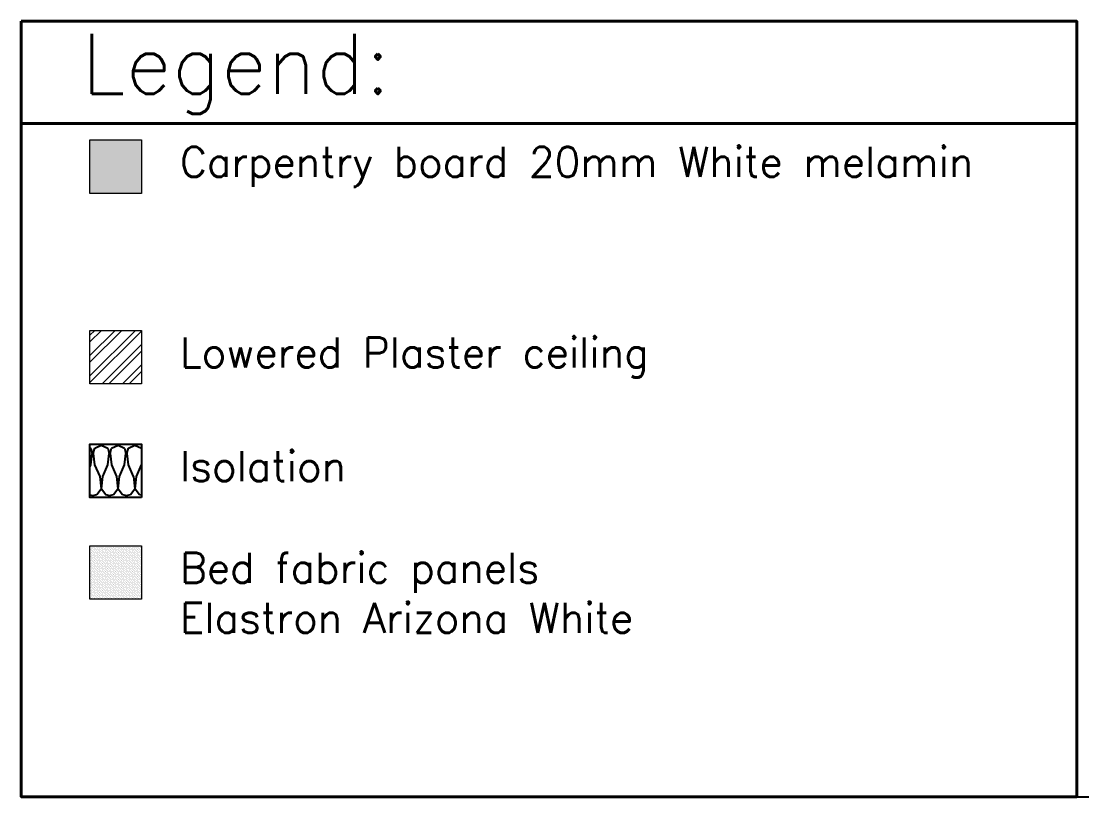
# Model space of a CAD drawing. Header units: inches. Extents: x 4017 to 5703, y -944 to 2840.
# Drawn here: x 5419.9 to 5561.1, y 1254.2 to 1357.5 of the extents above; entities that cross this region are included whole.
import ezdxf

# ---------------------------------------------------------------- set-up
doc = ezdxf.new("R2010")
doc.units = ezdxf.units.IN
doc.header["$MEASUREMENT"] = 0
for name, color, linetype, lineweight in [('1 - bed panels', 170, 'Continuous', 9), ('1 - plaster', 1, 'Continuous', 9), ('A-VIEW-30', 6, 'Continuous', 15)]:
    doc.layers.add(name, color=color, linetype=linetype, lineweight=lineweight)
for name, color, linetype in [('A-dim-work', 8, 'Continuous'), ('A-HATCH-WALL-IN', 8, 'Continuous'), ('TEXT', 14, 'Continuous')]:
    doc.layers.add(name, color=color, linetype=linetype)
doc.styles.add('ENGLISH', font='romans.shx', dxfattribs={"height": 2})

# ---------------------------------------------------------------- blocks, each defined once
blk = doc.blocks.new('A$C70B91C7D')
at = {"layer": 'TEXT', "color": 19, "true_color": 0x311916}
blk.add_line((0, 0), (4.3548, 0), dxfattribs=at)

msp = doc.modelspace()

# ---------------------------------------------------------------- hatches: boundary and pattern name
at = {"layer": '1 - bed panels', "true_color": 0x334acc}
h = msp.add_hatch(dxfattribs=at)
h.set_pattern_fill('DOTS', color=162, scale=0.1, angle=135, style=0)
h.set_pattern_definition([(135, (5331.04142, -848.61463), (-0.168379802, -0.056126601), [0, -0.15875])])
h.paths.add_polyline_path([(5435.91, 1280.55), (5429.06, 1280.55), (5429.06, 1287.67), (5435.91, 1287.67)])
at = {"layer": '1 - plaster', "true_color": 0xe0a352}
msp.add_hatch(color=33, dxfattribs=at).paths.add_polyline_path([(5435.91, 1334.61), (5429.06, 1334.61), (5429.06, 1341.73), (5435.91, 1341.73)])
at = {"layer": '1 - plaster'}
h = msp.add_hatch(dxfattribs=at)
h.set_pattern_fill('ANSI32', color=256, scale=0.2, angle=360)
h.set_pattern_definition([(45, (5313.1439, -839.621), (-1.3470384, 1.3470384), []), (45, (5314.042, -839.621), (-1.3470384, 1.3470384), [])])
h.paths.add_polyline_path([(5435.91, 1309.24), (5429.06, 1309.24), (5429.06, 1316.36), (5435.91, 1316.36)])
at = {"layer": 'A-HATCH-WALL-IN'}
h = msp.add_hatch(dxfattribs=at)
h.set_pattern_fill('BATT_INSULATION', color=256, scale=6.7032, angle=360, style=0, pattern_type=2)
h.set_pattern_definition([(360, (5316.335, 1301.084), (2.2396, 7.5411), [0, -2.23961]), (14.0764, (5315.21497, 1301.9216), (2.2396102, -8e-07), [0.54476, -216.49605]), (14.0764, (5315.21497, 1309.4627), (2.2396102, -8e-07), [0.54476, -216.49605]), (14.0764, (5315.21497, 1317.0038), (2.2396102, -8e-07), [0.54476, -216.49605]), (14.0764, (5315.21497, 1324.5449), (2.2396102, -8e-07), [0.54476, -216.49605]), (14.0764, (5315.21497, 1332.086), (2.2396102, -8e-07), [0.54476, -216.49605]), (14.0764, (5315.21497, 1339.6271), (2.2396102, -8e-07), [0.54476, -216.49605]), (14.0764, (5315.21497, 1347.1682), (2.2396102, -8e-07), [0.54476, -216.49605]), (25.0456, (5315.4758, 1308.2235), (2.239612, 2.4e-06), [0.9481, -604.706]), (25.0456, (5315.4758, 1315.7646), (2.239612, 2.4e-06), [0.9481, -604.706]), (25.0456, (5315.4758, 1323.3057), (2.239612, 2.4e-06), [0.9481, -604.706]), (25.0456, (5315.4758, 1330.8468), (2.239612, 2.4e-06), [0.9481, -604.706]), (25.0456, (5315.4758, 1338.3879), (2.239612, 2.4e-06), [0.9481, -604.706]), (25.0456, (5315.4758, 1345.929), (2.239612, 2.4e-06), [0.9481, -604.706]), (25.0456, (5315.4758, 1353.4701), (2.239612, 2.4e-06), [0.9481, -604.706]), (25.0456, (5315.4758, 1361.0112), (2.239612, 2.4e-06), [0.9481, -604.706]), (25.0456, (5315.4758, 1368.5521), (2.239612, 2.4e-06), [0.9481, -604.706]), (25.0456, (5315.4758, 1376.0932), (2.239612, 2.4e-06), [0.9481, -604.706]), (25.0456, (5315.4758, 1383.6343), (2.239612, 2.4e-06), [0.9481, -604.706]), (25.0456, (5315.4758, 1391.1754), (2.239612, 2.4e-06), [0.9481, -604.706]), (25.0456, (5315.4758, 1398.7165), (2.239612, 2.4e-06), [0.9481, -604.706]), (25.0456, (5315.4758, 1406.2576), (2.2396123, 2.4e-06), [0.9481, -604.706]), (25.0456, (5315.4758, 1413.7987), (2.2396123, 2.4e-06), [0.9481, -604.706]), (25.0456, (5315.4758, 1421.3398), (2.2396123, 2.4e-06), [0.9481, -604.706]), (25.0456, (5315.4758, 1428.8809), (2.2396123, 2.4e-06), [0.9481, -604.706]), (25.0456, (5315.4758, 1436.422), (2.2396123, 2.4e-06), [0.9481, -604.706]), (25.0456, (5315.4758, 1443.9631), (2.2396123, 2.4e-06), [0.9481, -604.706]), (25.0456, (5315.4758, 1451.5042), (2.2396123, 2.4e-06), [0.9481, -604.706]), (25.0456, (5315.4758, 1459.0453), (2.2396123, 2.4e-06), [0.9481, -604.706]), (25.0456, (5315.4758, 1466.5864), (2.2396123, 2.4e-06), [0.9481, -604.706]), (25.0456, (5315.4758, 1474.1275), (2.2396123, 2.4e-06), [0.9481, -604.706]), (25.0456, (5315.4758, 1481.6686), (2.2396123, 2.4e-06), [0.9481, -604.706]), (25.0456, (5315.4758, 1489.2097), (2.2396123, 2.4e-06), [0.9481, -604.706]), (25.0456, (5315.4758, 1496.7508), (2.2396123, 2.4e-06), [0.9481, -604.706]), (25.0456, (5315.4758, 1504.2919), (2.2396123, 2.4e-06), [0.9481, -604.706]), (25.0456, (5315.4758, 1511.833), (2.2396123, 2.4e-06), [0.9481, -604.706]), (25.0456, (5315.4758, 1519.3741), (2.2396123, 2.4e-06), [0.9481, -604.706]), (25.0456, (5315.4758, 1526.9152), (2.2396123, 2.4e-06), [0.9481, -604.706]), (25.0456, (5315.4758, 1534.4563), (2.2396123, 2.4e-06), [0.9481, -604.706]), (25.0456, (5315.4758, 1541.9974), (2.2396123, 2.4e-06), [0.9481, -604.706]), (25.0456, (5315.4758, 1549.5385), (2.2396123, 2.4e-06), [0.9481, -604.706]), (25.0456, (5315.4758, 1557.0796), (2.2396123, 2.4e-06), [0.9481, -604.706]), (52.4353, (5315.7434, 1302.054), (2.23961, 5e-07), [0.9209, -370.1092]), (52.4353, (5315.7434, 1309.5952), (2.23961, 5e-07), [0.9209, -370.1092]), (52.4353, (5315.7434, 1317.1363), (2.239611, 5e-07), [0.9209, -370.1092]), (52.4353, (5315.7434, 1324.6774), (2.239611, 5e-07), [0.9209, -370.1092]), (52.4353, (5315.7434, 1332.2185), (2.239611, 5e-07), [0.9209, -370.1092]), (52.4353, (5315.7434, 1339.7596), (2.239611, 5e-07), [0.9209, -370.1092]), (52.4353, (5315.7434, 1347.3007), (2.239611, 5e-07), [0.9209, -370.1092]), (52.4353, (5315.7434, 1354.8418), (2.239611, 5e-07), [0.9209, -370.1092]), (52.4353, (5315.7434, 1362.3829), (2.239611, 5e-07), [0.9209, -370.1092]), (52.4353, (5315.7434, 1369.9242), (2.239611, 5e-07), [0.9209, -370.1092]), (52.4353, (5315.7434, 1377.4653), (2.239611, 5e-07), [0.9209, -370.1092]), (52.4353, (5315.7434, 1385.0064), (2.239611, 5e-07), [0.9209, -370.1092]), (52.4353, (5315.7434, 1392.5475), (2.239611, 5e-07), [0.9209, -370.1092]), (52.4353, (5315.7434, 1400.0886), (2.239611, 5e-07), [0.9209, -370.1092]), (52.4353, (5315.7434, 1407.6297), (2.239611, 5e-07), [0.9209, -370.1092]), (52.4353, (5315.7434, 1415.1708), (2.239611, 5e-07), [0.9209, -370.1092]), (52.4353, (5315.7434, 1422.7119), (2.239611, 5e-07), [0.9209, -370.1092]), (52.4353, (5315.7434, 1430.253), (2.239611, 5e-07), [0.9209, -370.1092]), (52.4353, (5315.7434, 1437.7941), (2.239611, 5e-07), [0.9209, -370.1092]), (52.4353, (5315.7434, 1445.3352), (2.239611, 5e-07), [0.9209, -370.1092]), (52.4353, (5315.7434, 1452.8763), (2.239611, 5e-07), [0.9209, -370.1092]), (52.4353, (5315.7434, 1460.4174), (2.239611, 5e-07), [0.9209, -370.1092]), (52.4353, (5315.7434, 1467.9585), (2.239611, 5e-07), [0.9209, -370.1092]), (52.4353, (5315.7434, 1475.4996), (2.239611, 5e-07), [0.9209, -370.1092]), (52.4353, (5315.7434, 1483.0407), (2.239611, 5e-07), [0.9209, -370.1092]), (52.4353, (5315.7434, 1490.5818), (2.239611, 5e-07), [0.9209, -370.1092]), (52.4353, (5315.7434, 1498.1229), (2.239611, 5e-07), [0.9209, -370.1092]), (52.4353, (5315.7434, 1505.664), (2.239611, 5e-07), [0.9209, -370.1092]), (52.4353, (5315.7434, 1513.2051), (2.239611, 5e-07), [0.9209, -370.1092]), (52.4353, (5315.7434, 1520.7462), (2.239611, 5e-07), [0.9209, -370.1092]), (52.4353, (5315.7434, 1528.2873), (2.239611, 5e-07), [0.9209, -370.1092]), (52.4353, (5315.7434, 1535.8284), (2.239611, 5e-07), [0.9209, -370.1092]), (52.4353, (5315.7434, 1543.3695), (2.239611, 5e-07), [0.9209, -370.1092]), (52.4353, (5315.7434, 1550.9106), (2.239611, 5e-07), [0.9209, -370.1092]), (52.4353, (5315.7434, 1558.4517), (2.239611, 5e-07), [0.9209, -370.1092]), (52.4353, (5315.7434, 1565.9928), (2.239611, 5e-07), [0.9209, -370.1092]), (52.4353, (5315.7434, 1573.5339), (2.239611, 5e-07), [0.9209, -370.1092]), (52.4353, (5315.7434, 1581.075), (2.239611, 5e-07), [0.9209, -370.1092]), (52.4353, (5315.7434, 1588.6161), (2.239611, 5e-07), [0.9209, -370.1092]), (67.0616, (5314.3015, 1304.423), (2.239613, 9e-07), [1.715, -325.8299]), (67.0616, (5314.3015, 1311.964), (2.239613, 9e-07), [1.715, -325.8299]), (67.0616, (5314.3015, 1319.505), (2.239613, 9e-07), [1.715, -325.8299]), (67.0616, (5314.3015, 1327.0462), (2.239613, 9e-07), [1.715, -325.8299]), (67.0616, (5314.3015, 1334.5873), (2.239613, 9e-07), [1.715, -325.8299]), (67.0616, (5314.3015, 1342.1284), (2.239613, 9e-07), [1.715, -325.8299]), (67.0616, (5314.3015, 1349.6695), (2.239613, 9e-07), [1.715, -325.8299]), (67.0616, (5314.3015, 1357.2106), (2.239613, 9e-07), [1.715, -325.8299]), (67.0616, (5314.3015, 1364.7517), (2.239613, 9e-07), [1.715, -325.8299]), (67.0616, (5314.3015, 1372.2931), (2.239613, 9e-07), [1.715, -325.8299]), (67.0616, (5314.3015, 1379.8342), (2.239613, 9e-07), [1.715, -325.8299]), (67.0616, (5314.3015, 1387.3753), (2.239613, 9e-07), [1.715, -325.8299]), (67.0616, (5314.3015, 1394.9164), (2.239613, 9e-07), [1.715, -325.8299]), (67.0616, (5314.3015, 1402.4575), (2.239613, 9e-07), [1.715, -325.8299]), (67.0616, (5314.3015, 1409.9986), (2.239613, 9e-07), [1.715, -325.8299]), (67.0616, (5314.3015, 1417.5397), (2.239613, 9e-07), [1.715, -325.8299]), (67.0616, (5314.3015, 1425.0808), (2.239613, 9e-07), [1.715, -325.8299]), (67.0616, (5314.3015, 1432.622), (2.239613, 9e-07), [1.715, -325.8299]), (67.0616, (5314.3015, 1440.163), (2.239613, 9e-07), [1.715, -325.8299]), (67.0616, (5314.3015, 1447.7041), (2.239613, 9e-07), [1.715, -325.8299]), (67.0616, (5314.3015, 1455.2452), (2.239613, 9e-07), [1.715, -325.8299]), (67.0616, (5314.3015, 1462.7863), (2.239613, 9e-07), [1.715, -325.8299]), (67.0616, (5314.3015, 1470.3274), (2.239613, 9e-07), [1.715, -325.8299]), (67.0616, (5314.3015, 1477.8685), (2.239613, 9e-07), [1.715, -325.8299]), (67.0616, (5314.3015, 1485.4096), (2.239613, 9e-07), [1.715, -325.8299]), (67.0616, (5314.3015, 1492.9507), (2.239613, 9e-07), [1.715, -325.8299]), (67.0616, (5314.3015, 1500.4918), (2.239613, 9e-07), [1.715, -325.8299]), (67.0616, (5314.3015, 1508.033), (2.239613, 9e-07), [1.715, -325.8299]), (67.0616, (5314.3015, 1515.574), (2.239613, 9e-07), [1.715, -325.8299]), (67.0616, (5314.3015, 1523.1151), (2.239613, 9e-07), [1.715, -325.8299]), (67.0616, (5314.3015, 1530.6562), (2.239613, 9e-07), [1.715, -325.8299]), (67.0616, (5314.3015, 1538.1973), (2.239613, 9e-07), [1.715, -325.8299]), (67.0616, (5314.3015, 1545.7384), (2.239613, 9e-07), [1.715, -325.8299]), (67.0616, (5314.3015, 1553.2795), (2.239613, 9e-07), [1.715, -325.8299]), (67.0616, (5314.3015, 1560.8206), (2.239613, 9e-07), [1.715, -325.8299]), (67.0616, (5314.3015, 1568.3617), (2.239613, 9e-07), [1.715, -325.8299]), (67.0616, (5314.3015, 1575.9028), (2.239613, 9e-07), [1.715, -325.8299]), (67.0616, (5314.3015, 1583.444), (2.239613, 9e-07), [1.715, -325.8299]), (67.0616, (5314.3015, 1590.985), (2.239613, 9e-07), [1.715, -325.8299]), (67.0616, (5314.3015, 1598.5261), (2.239613, 9e-07), [1.715, -325.8299]), (74.891, (5315.282, 1307.505), (2e-08, 7.541095), [0.74414, -85.1781]), (74.891, (5317.5216, 1307.505), (2e-08, 7.541095), [0.74414, -85.1781]), (74.891, (5319.7612, 1307.505), (2e-08, 7.541095), [0.74414, -85.1781]), (74.891, (5322.0009, 1307.505), (2e-08, 7.541095), [0.74414, -85.1781]), (74.891, (5324.2405, 1307.505), (2e-08, 7.541095), [0.7441, -85.1781]), (74.891, (5326.48, 1307.505), (2e-08, 7.541095), [0.7441, -85.1781]), (74.891, (5328.7197, 1307.505), (2e-08, 7.541095), [0.7441, -85.1781]), (74.891, (5330.9593, 1307.505), (2e-08, 7.541095), [0.7441, -85.1781]), (74.891, (5333.1989, 1307.505), (2e-08, 7.541095), [0.7441, -85.1781]), (74.891, (5335.4385, 1307.505), (2e-08, 7.541095), [0.7441, -85.1781]), (83.2526, (5314.9698, 1306.0023), (7e-07, 7.5411133), [1.5132, -932.5114]), (83.2526, (5317.2094, 1306.0023), (7e-07, 7.541113), [1.5132, -932.5114]), (83.2526, (5319.44905, 1306.0023), (7e-07, 7.541113), [1.5132, -932.5114]), (83.2526, (5321.6887, 1306.0023), (7e-07, 7.541113), [1.5132, -932.5114]), (83.2526, (5323.9283, 1306.0023), (7e-07, 7.541113), [1.5132, -932.5114]), (83.2526, (5326.1679, 1306.0023), (7e-07, 7.541113), [1.5132, -932.5114]), (83.2526, (5328.4075, 1306.0023), (7e-07, 7.541113), [1.5132, -932.5114]), (83.2526, (5330.6471, 1306.0023), (7e-07, 7.541113), [1.5132, -932.5114]), (83.2526, (5332.8867, 1306.0023), (7e-07, 7.541113), [1.5132, -932.5114]), (83.2526, (5335.1263, 1306.0023), (7e-07, 7.541113), [1.5132, -932.5114]), (83.2526, (5337.3659, 1306.0023), (7e-07, 7.541113), [1.5132, -932.5114]), (83.2526, (5339.6055, 1306.0023), (7e-07, 7.541113), [1.5132, -932.5114]), (83.2526, (5341.8451, 1306.0023), (7e-07, 7.541113), [1.5132, -932.5114]), (83.2526, (5344.08475, 1306.0023), (7e-07, 7.541113), [1.5132, -932.5114]), (83.2526, (5346.3244, 1306.0023), (7e-07, 7.541113), [1.5132, -932.5114]), (83.2526, (5348.564, 1306.0023), (7e-07, 7.541113), [1.5132, -932.5114]), (83.2526, (5350.8036, 1306.0023), (7e-07, 7.541113), [1.5132, -932.5114]), (83.2526, (5353.0432, 1306.0023), (7e-07, 7.541113), [1.5132, -932.5114]), (83.2526, (5355.28284, 1306.0023), (7e-07, 7.541113), [1.5132, -932.5114]), (83.2526, (5357.52245, 1306.0023), (7e-07, 7.541113), [1.5132, -932.5114]), (83.2526, (5359.7621, 1306.0023), (7e-07, 7.541113), [1.5132, -932.5114]), (83.2526, (5362.0017, 1306.0023), (7e-07, 7.541113), [1.5132, -932.5114]), (83.2526, (5364.2413, 1306.0023), (7e-07, 7.541113), [1.5132, -932.5114]), (83.2526, (5366.4809, 1306.0023), (7e-07, 7.541113), [1.5132, -932.5114]), (83.2526, (5368.72055, 1306.0023), (7e-07, 7.541113), [1.5132, -932.5114]), (83.2526, (5370.96015, 1306.0023), (7e-07, 7.541113), [1.5132, -932.5114]), (83.2526, (5373.1998, 1306.0023), (7e-07, 7.541113), [1.5132, -932.5114]), (83.2526, (5375.4394, 1306.0023), (7e-07, 7.541113), [1.5132, -932.5114]), (83.2526, (5377.679, 1306.0023), (7e-07, 7.541113), [1.5132, -932.5114]), (83.2526, (5379.9186, 1306.0023), (7e-07, 7.541113), [1.5132, -932.5114]), (83.2526, (5382.1581, 1306.0023), (7e-07, 7.541113), [1.5132, -932.5114]), (83.2526, (5384.3977, 1306.0023), (7e-07, 7.541113), [1.5132, -932.5114]), (83.2526, (5386.6372, 1306.0023), (7e-07, 7.541113), [1.5132, -932.5114]), (83.2526, (5388.8767, 1306.0023), (7e-07, 7.541113), [1.5132, -932.5114]), (83.2526, (5391.11695, 1306.0023), (7e-07, 7.541113), [1.5132, -932.5114]), (83.2526, (5393.3565, 1306.0023), (7e-07, 7.541113), [1.5132, -932.5114]), (83.2526, (5395.596, 1306.0023), (7e-07, 7.541113), [1.5132, -932.5114]), (83.2526, (5397.8356, 1306.0023), (7e-07, 7.541113), [1.5132, -932.5114]), (83.2526, (5400.0751, 1306.0023), (7e-07, 7.541113), [1.5132, -932.5114]), (83.2526, (5402.3146, 1306.0023), (7e-07, 7.541113), [1.5132, -932.5114]), (83.2526, (5404.5542, 1306.0023), (7e-07, 7.541113), [1.5132, -932.5114]), (83.2526, (5406.7937, 1306.0023), (7e-07, 7.541113), [1.5132, -932.5114]), (83.2526, (5409.0333, 1306.0023), (7e-07, 7.541113), [1.5132, -932.5114]), (83.2526, (5411.2735, 1306.0023), (7e-07, 7.541113), [1.5132, -932.5114]), (83.2526, (5413.513, 1306.0023), (7e-07, 7.541113), [1.5132, -932.5114]), (83.2526, (5415.75255, 1306.0023), (7e-07, 7.541113), [1.5132, -932.5114]), (83.2526, (5417.9921, 1306.0023), (7e-07, 7.541113), [1.5132, -932.5114]), (83.2526, (5420.2316, 1306.0023), (7e-07, 7.541113), [1.5132, -932.5114]), (83.2526, (5422.4712, 1306.0023), (7e-07, 7.541113), [1.5132, -932.5114]), (83.8584, (5314.1251, 1302.784), (-7.3e-06, 7.54108), [1.6483, -521.6913]), (83.8584, (5316.36475, 1302.784), (-7.3e-06, 7.54108), [1.6483, -521.6913]), (83.8584, (5318.6044, 1302.784), (-7.3e-06, 7.54108), [1.6483, -521.6913]), (83.8584, (5320.84395, 1302.784), (-7.3e-06, 7.54108), [1.6483, -521.6913]), (83.8584, (5323.0836, 1302.784), (-7.3e-06, 7.54108), [1.6483, -521.6913]), (83.8584, (5325.3232, 1302.784), (-7.3e-06, 7.54108), [1.6483, -521.6913]), (83.8584, (5327.5628, 1302.784), (-7e-06, 7.54108), [1.6483, -521.6913]), (83.8584, (5329.8024, 1302.784), (-7e-06, 7.54108), [1.6483, -521.6913]), (83.8584, (5332.04205, 1302.784), (-7e-06, 7.54108), [1.6483, -521.6913]), (83.8584, (5334.28165, 1302.784), (-7e-06, 7.54108), [1.6483, -521.6913]), (83.8584, (5336.52126, 1302.784), (-7e-06, 7.54108), [1.6483, -521.6913]), (83.8584, (5338.7609, 1302.784), (-7e-06, 7.54108), [1.6483, -521.6913]), (83.8584, (5341.0005, 1302.784), (-7e-06, 7.54108), [1.6483, -521.6913]), (83.8584, (5343.2401, 1302.784), (-7e-06, 7.54108), [1.6483, -521.6913]), (83.8584, (5345.4797, 1302.784), (-7e-06, 7.54108), [1.6483, -521.6913]), (83.8584, (5347.71936, 1302.784), (-7e-06, 7.54108), [1.6483, -521.6913]), (83.8584, (5349.959, 1302.784), (-7e-06, 7.54108), [1.6483, -521.6913]), (83.8584, (5352.1986, 1302.784), (-7e-06, 7.54108), [1.6483, -521.6913]), (83.8584, (5354.4382, 1302.784), (-7e-06, 7.54108), [1.6483, -521.6913]), (83.8584, (5356.6778, 1302.784), (-7e-06, 7.54108), [1.6483, -521.6913]), (83.8584, (5358.9174, 1302.784), (-7e-06, 7.54108), [1.6483, -521.6913]), (83.8584, (5361.157, 1302.784), (-7e-06, 7.54108), [1.6483, -521.6913]), (83.8584, (5363.3966, 1302.784), (-7e-06, 7.54108), [1.6483, -521.6913]), (83.8584, (5365.6362, 1302.784), (-7e-06, 7.54108), [1.6483, -521.6913]), (83.8584, (5367.8758, 1302.784), (-7e-06, 7.54108), [1.6483, -521.6913]), (276.142, (5316.1284, 1304.423), (2.23961, 1.4e-05), [1.6483, -521.6913]), (276.142, (5316.1284, 1311.964), (2.23961, 1.4e-05), [1.6483, -521.6913]), (276.142, (5316.1284, 1319.505), (2.23961, 1.4e-05), [1.6483, -521.6913]), (276.142, (5316.1284, 1327.0462), (2.23961, 1.4e-05), [1.6483, -521.6913]), (276.142, (5316.1284, 1334.5873), (2.23961, 1.4e-05), [1.6483, -521.6913]), (276.142, (5316.1284, 1342.1284), (2.23961, 1.4e-05), [1.6483, -521.6913]), (276.142, (5316.1284, 1349.6695), (2.23961, 1.4e-05), [1.6483, -521.6913]), (276.142, (5316.1284, 1357.2106), (2.23961, 1.4e-05), [1.6483, -521.6913]), (276.142, (5316.1284, 1364.7517), (2.23961, 1.4e-05), [1.6483, -521.6913]), (276.142, (5316.1284, 1372.2931), (2.23961, 1.4e-05), [1.6483, -521.6913]), (276.142, (5316.1284, 1379.8342), (2.23961, 1.4e-05), [1.6483, -521.6913]), (276.142, (5316.1284, 1387.3753), (2.23961, 1.4e-05), [1.6483, -521.6913]), (276.142, (5316.1284, 1394.9164), (2.23961, 1.4e-05), [1.6483, -521.6913]), (276.142, (5316.1284, 1402.4575), (2.23961, 1.4e-05), [1.6483, -521.6913]), (276.142, (5316.1284, 1409.9986), (2.23961, 1.4e-05), [1.6483, -521.6913]), (276.142, (5316.1284, 1417.5397), (2.23961, 1.4e-05), [1.6483, -521.6913]), (276.142, (5316.1284, 1425.0808), (2.23961, 1.4e-05), [1.6483, -521.6913]), (276.142, (5316.1284, 1432.622), (2.23961, 1.4e-05), [1.6483, -521.6913]), (276.142, (5316.1284, 1440.163), (2.23961, 1.4e-05), [1.6483, -521.6913]), (276.142, (5316.1284, 1447.7041), (2.23961, 1.4e-05), [1.6483, -521.6913]), (276.142, (5316.1284, 1455.2452), (2.23961, 1.4e-05), [1.6483, -521.6913]), (276.142, (5316.1284, 1462.7863), (2.23961, 1.4e-05), [1.6483, -521.6913]), (276.142, (5316.1284, 1470.3274), (2.23961, 1.4e-05), [1.6483, -521.6913]), (276.142, (5316.1284, 1477.8685), (2.23961, 1.4e-05), [1.6483, -521.6913]), (276.142, (5316.1284, 1485.4096), (2.23961, 1.4e-05), [1.6483, -521.6913]), (276.142, (5316.1284, 1492.9507), (2.23961, 1.4e-05), [1.6483, -521.6913]), (276.142, (5316.1284, 1500.4918), (2.23961, 1.4e-05), [1.6483, -521.6913]), (276.142, (5316.1284, 1508.033), (2.23961, 1.4e-05), [1.6483, -521.6913]), (276.142, (5316.1284, 1515.574), (2.23961, 1.4e-05), [1.6483, -521.6913]), (276.142, (5316.1284, 1523.1151), (2.23961, 1.4e-05), [1.6483, -521.6913]), (276.142, (5316.1284, 1530.6562), (2.23961, 1.4e-05), [1.6483, -521.6913]), (276.142, (5316.1284, 1538.1973), (2.23961, 1.4e-05), [1.6483, -521.6913]), (276.142, (5316.1284, 1545.7384), (2.23961, 1.4e-05), [1.6483, -521.6913]), (276.142, (5316.1284, 1553.2795), (2.23961, 1.4e-05), [1.6483, -521.6913]), (276.142, (5316.1284, 1560.8206), (2.23961, 1.4e-05), [1.6483, -521.6913]), (276.142, (5316.1284, 1568.3617), (2.23961, 1.4e-05), [1.6483, -521.6913]), (276.142, (5316.1284, 1575.9028), (2.23961, 1.4e-05), [1.6483, -521.6913]), (276.142, (5316.1284, 1583.444), (2.23961, 1.4e-05), [1.6483, -521.6913]), (276.142, (5316.1284, 1590.985), (2.23961, 1.4e-05), [1.6483, -521.6913]), (276.142, (5316.1284, 1598.5261), (2.23961, 1.4e-05), [1.6483, -521.6913]), (276.142, (5316.1284, 1606.0672), (2.23961, 1.4e-05), [1.6483, -521.6913]), (276.142, (5316.1284, 1613.6083), (2.23961, 1.4e-05), [1.6483, -521.6913]), (276.142, (5316.1284, 1621.1494), (2.23961, 1.4e-05), [1.6483, -521.6913]), (276.142, (5316.1284, 1628.6905), (2.23961, 1.4e-05), [1.6483, -521.6913]), (276.142, (5316.1284, 1636.2316), (2.23961, 1.4e-05), [1.6483, -521.6913]), (276.142, (5316.1284, 1643.7727), (2.23961, 1.4e-05), [1.6483, -521.6913]), (276.142, (5316.1284, 1651.3138), (2.23961, 1.4e-05), [1.6483, -521.6913]), (276.142, (5316.1284, 1658.855), (2.23961, 1.4e-05), [1.6483, -521.6913]), (276.142, (5316.1284, 1666.396), (2.23961, 1.4e-05), [1.6483, -521.6913]), (276.142, (5316.1284, 1673.9371), (2.23961, 1.4e-05), [1.6483, -521.6913]), (276.142, (5316.1284, 1681.4782), (2.23961, 1.4e-05), [1.6483, -521.6913]), (276.142, (5316.1284, 1689.0193), (2.23961, 1.4e-05), [1.6483, -521.6913]), (276.142, (5316.1284, 1696.5604), (2.23961, 1.4e-05), [1.6483, -521.6913]), (276.142, (5316.1284, 1704.1015), (2.23961, 1.4e-05), [1.6483, -521.6913]), (276.142, (5316.1284, 1711.6426), (2.23961, 1.4e-05), [1.6483, -521.6913]), (276.142, (5316.1284, 1719.1837), (2.23961, 1.4e-05), [1.6483, -521.6913]), (276.142, (5316.1284, 1726.7248), (2.23961, 1.4e-05), [1.6483, -521.6913]), (276.142, (5316.1284, 1734.266), (2.23961, 1.4e-05), [1.6483, -521.6913]), (276.142, (5316.1284, 1741.807), (2.23961, 1.4e-05), [1.6483, -521.6913]), (276.142, (5316.1284, 1749.3481), (2.23961, 1.4e-05), [1.6483, -521.6913]), (276.142, (5316.1284, 1756.8892), (2.23961, 1.4e-05), [1.6483, -521.6913]), (276.142, (5316.1284, 1764.4303), (2.23961, 1.4e-05), [1.6483, -521.6913]), (276.142, (5316.1284, 1771.9714), (2.23961, 1.4e-05), [1.6483, -521.6913]), (276.142, (5316.1284, 1779.5125), (2.23961, 1.4e-05), [1.6483, -521.6913]), (276.142, (5316.1284, 1787.0536), (2.23961, 1.4e-05), [1.6483, -521.6913]), (276.142, (5316.1284, 1794.5947), (2.23961, 1.4e-05), [1.6483, -521.6913]), (276.142, (5316.1284, 1802.1358), (2.23961, 1.4e-05), [1.6483, -521.6913]), (276.142, (5316.1284, 1809.677), (2.2396105, 1.4e-05), [1.6483, -521.6913]), (276.142, (5316.1284, 1817.218), (2.2396105, 1.4e-05), [1.6483, -521.6913]), (276.747, (5315.282, 1307.505), (2.239614, -1.6e-05), [1.5132, -932.5114]), (276.747, (5315.282, 1315.046), (2.239614, -1.6e-05), [1.5132, -932.5114]), (276.747, (5315.282, 1322.5871), (2.239614, -1.6e-05), [1.5132, -932.5114]), (276.747, (5315.282, 1330.1282), (2.239614, -1.6e-05), [1.5132, -932.5114]), (276.747, (5315.282, 1337.6693), (2.239614, -1.6e-05), [1.5132, -932.5114]), (276.747, (5315.282, 1345.2104), (2.239614, -1.6e-05), [1.5132, -932.5114]), (276.747, (5315.282, 1352.7515), (2.239614, -1.6e-05), [1.5132, -932.5114]), (276.747, (5315.282, 1360.2926), (2.239614, -1.6e-05), [1.5132, -932.5114]), (276.747, (5315.282, 1367.8337), (2.239614, -1.6e-05), [1.5132, -932.5114]), (276.747, (5315.282, 1375.3746), (2.239614, -1.6e-05), [1.5132, -932.5114]), (276.747, (5315.282, 1382.9157), (2.239614, -1.6e-05), [1.5132, -932.5114]), (276.747, (5315.282, 1390.4568), (2.239614, -1.6e-05), [1.5132, -932.5114]), (276.747, (5315.282, 1397.9979), (2.239614, -1.6e-05), [1.5132, -932.5114]), (276.747, (5315.282, 1405.539), (2.239614, -1.6e-05), [1.5132, -932.5114]), (276.747, (5315.282, 1413.08), (2.239614, -1.6e-05), [1.5132, -932.5114]), (276.747, (5315.282, 1420.6212), (2.239614, -1.6e-05), [1.5132, -932.5114]), (276.747, (5315.282, 1428.1623), (2.239614, -1.6e-05), [1.5132, -932.5114]), (276.747, (5315.282, 1435.7034), (2.239614, -1.6e-05), [1.5132, -932.5114]), (276.747, (5315.282, 1443.2445), (2.239614, -1.6e-05), [1.5132, -932.5114]), (276.747, (5315.282, 1450.7856), (2.239614, -1.6e-05), [1.5132, -932.5114]), (276.747, (5315.282, 1458.3267), (2.239614, -1.6e-05), [1.5132, -932.5114]), (276.747, (5315.282, 1465.8678), (2.239614, -1.6e-05), [1.5132, -932.5114]), (276.747, (5315.282, 1473.4089), (2.239614, -1.6e-05), [1.5132, -932.5114]), (276.747, (5315.282, 1480.95), (2.239614, -1.6e-05), [1.5132, -932.5114]), (276.747, (5315.282, 1488.491), (2.239614, -1.6e-05), [1.5132, -932.5114]), (276.747, (5315.282, 1496.0322), (2.239614, -1.6e-05), [1.5132, -932.5114]), (276.747, (5315.282, 1503.5733), (2.239614, -1.6e-05), [1.5132, -932.5114]), (276.747, (5315.282, 1511.1144), (2.239614, -1.6e-05), [1.5132, -932.5114]), (276.747, (5315.282, 1518.6555), (2.239614, -1.6e-05), [1.5132, -932.5114]), (276.747, (5315.282, 1526.1966), (2.239614, -1.6e-05), [1.5132, -932.5114]), (276.747, (5315.282, 1533.7377), (2.239614, -1.6e-05), [1.5132, -932.5114]), (276.747, (5315.282, 1541.2788), (2.239614, -1.6e-05), [1.5132, -932.5114]), (276.747, (5315.282, 1548.8199), (2.239614, -1.6e-05), [1.5132, -932.5114]), (276.747, (5315.282, 1556.361), (2.239614, -1.6e-05), [1.5132, -932.5114]), (276.747, (5315.282, 1563.902), (2.239614, -1.6e-05), [1.5132, -932.5114]), (276.747, (5315.282, 1571.4432), (2.239614, -1.6e-05), [1.5132, -932.5114]), (276.747, (5315.282, 1578.9843), (2.239614, -1.6e-05), [1.5132, -932.5114]), (276.747, (5315.282, 1586.5254), (2.239614, -1.6e-05), [1.5132, -932.5114]), (276.747, (5315.282, 1594.0665), (2.239614, -1.6e-05), [1.5132, -932.5114]), (276.747, (5315.282, 1601.6076), (2.239614, -1.6e-05), [1.5132, -932.5114]), (276.747, (5315.282, 1609.1487), (2.239614, -1.6e-05), [1.5132, -932.5114]), (276.747, (5315.282, 1616.6898), (2.239614, -1.6e-05), [1.5132, -932.5114]), (276.747, (5315.282, 1624.2309), (2.239614, -1.6e-05), [1.5132, -932.5114]), (276.747, (5315.282, 1631.772), (2.239614, -1.6e-05), [1.5132, -932.5114]), (276.747, (5315.282, 1639.313), (2.239614, -1.6e-05), [1.5132, -932.5114]), (276.747, (5315.282, 1646.8542), (2.239614, -1.6e-05), [1.5132, -932.5114]), (276.747, (5315.282, 1654.3953), (2.239614, -1.6e-05), [1.5132, -932.5114]), (276.747, (5315.282, 1661.9364), (2.239614, -1.6e-05), [1.5132, -932.5114]), (276.747, (5315.282, 1669.4775), (2.239614, -1.6e-05), [1.5132, -932.5114]), (276.747, (5315.282, 1677.0186), (2.239614, -1.6e-05), [1.5132, -932.5114]), (276.747, (5315.282, 1684.5597), (2.239614, -1.6e-05), [1.5132, -932.5114]), (276.747, (5315.282, 1692.1008), (2.239614, -1.6e-05), [1.5132, -932.5114]), (276.747, (5315.282, 1699.6419), (2.239614, -1.6e-05), [1.5132, -932.5114]), (276.747, (5315.282, 1707.183), (2.239614, -1.6e-05), [1.5132, -932.5114]), (276.747, (5315.282, 1714.724), (2.239614, -1.6e-05), [1.5132, -932.5114]), (276.747, (5315.282, 1722.2652), (2.239614, -1.6e-05), [1.5132, -932.5114]), (276.747, (5315.282, 1729.8063), (2.239614, -1.6e-05), [1.5132, -932.5114]), (276.747, (5315.282, 1737.3474), (2.239614, -1.6e-05), [1.5132, -932.5114]), (276.747, (5315.282, 1744.8885), (2.239614, -1.6e-05), [1.5132, -932.5114]), (276.747, (5315.282, 1752.4296), (2.239614, -1.6e-05), [1.5132, -932.5114]), (276.747, (5315.282, 1759.9707), (2.239614, -1.6e-05), [1.5132, -932.5114]), (276.747, (5315.282, 1767.5118), (2.239614, -1.6e-05), [1.5132, -932.5114]), (276.747, (5315.282, 1775.0529), (2.239614, -1.6e-05), [1.5132, -932.5114]), (276.747, (5315.282, 1782.594), (2.239614, -1.6e-05), [1.5132, -932.5114]), (276.747, (5315.282, 1790.135), (2.239614, -1.6e-05), [1.5132, -932.5114]), (276.747, (5315.282, 1797.6762), (2.239614, -1.6e-05), [1.5132, -932.5114]), (276.747, (5315.282, 1805.2173), (2.239614, -1.6e-05), [1.5132, -932.5114]), (276.747, (5315.282, 1812.7584), (2.239614, -1.6e-05), [1.5132, -932.5114]), (276.747, (5315.282, 1820.2995), (2.239614, -1.6e-05), [1.5132, -932.5114]), (276.747, (5315.282, 1827.8406), (2.239614, -1.6e-05), [1.5132, -932.5114]), (276.747, (5315.282, 1835.3817), (2.239614, -1.6e-05), [1.5132, -932.5114]), (276.747, (5315.282, 1842.9228), (2.239614, -1.6e-05), [1.5132, -932.5114]), (276.747, (5315.282, 1850.4639), (2.239614, -1.6e-05), [1.5132, -932.5114]), (276.747, (5315.282, 1858.005), (2.239614, -1.6e-05), [1.5132, -932.5114]), (276.747, (5315.282, 1865.546), (2.239614, -1.6e-05), [1.5132, -932.5114]), (276.747, (5315.282, 1873.0872), (2.239614, -1.6e-05), [1.5132, -932.5114]), (276.747, (5315.282, 1880.6283), (2.239614, -1.6e-05), [1.5132, -932.5114]), (276.747, (5315.282, 1888.1694), (2.239614, -1.6e-05), [1.5132, -932.5114]), (276.747, (5315.282, 1895.7105), (2.239614, -1.6e-05), [1.5132, -932.5114]), (276.747, (5315.282, 1903.2516), (2.239614, -1.6e-05), [1.5132, -932.5114]), (276.747, (5315.282, 1910.7927), (2.239614, -1.6e-05), [1.5132, -932.5114]), (276.747, (5315.282, 1918.3338), (2.239614, -1.6e-05), [1.5132, -932.5114]), (276.747, (5315.282, 1925.8749), (2.239614, -1.6e-05), [1.5132, -932.5114]), (276.747, (5315.282, 1933.416), (2.239614, -1.6e-05), [1.5132, -932.5114]), (276.747, (5315.282, 1940.957), (2.239614, -1.6e-05), [1.5132, -932.5114]), (276.747, (5315.282, 1948.4982), (2.239614, -1.6e-05), [1.5132, -932.5114]), (276.747, (5315.282, 1956.0393), (2.239614, -1.6e-05), [1.5132, -932.5114]), (276.747, (5315.282, 1963.5804), (2.239614, -1.6e-05), [1.5132, -932.5114]), (276.747, (5315.282, 1971.1215), (2.239614, -1.6e-05), [1.5132, -932.5114]), (276.747, (5315.282, 1978.6632), (2.239614, -1.6e-05), [1.5132, -932.5114]), (276.747, (5315.282, 1986.2043), (2.239614, -1.6e-05), [1.5132, -932.5114]), (276.747, (5315.282, 1993.7454), (2.239614, -1.6e-05), [1.5132, -932.5114]), (276.747, (5315.282, 2001.2865), (2.239614, -1.6e-05), [1.5132, -932.5114]), (276.747, (5315.282, 2008.8276), (2.239614, -1.6e-05), [1.5132, -932.5114]), (276.747, (5315.282, 2016.3687), (2.239614, -1.6e-05), [1.5132, -932.5114]), (276.747, (5315.282, 2023.9098), (2.239614, -1.6e-05), [1.5132, -932.5114]), (276.747, (5315.282, 2031.451), (2.239614, -1.6e-05), [1.5132, -932.5114]), (276.747, (5315.282, 2038.992), (2.239614, -1.63e-05), [1.5132, -932.5114]), (276.747, (5315.282, 2046.5331), (2.239614, -1.63e-05), [1.5132, -932.5114]), (276.747, (5315.282, 2054.0742), (2.239614, -1.63e-05), [1.5132, -932.5114]), (276.747, (5315.282, 2061.6153), (2.239614, -1.63e-05), [1.5132, -932.5114]), (276.747, (5315.282, 2069.1564), (2.239614, -1.63e-05), [1.5132, -932.5114]), (276.747, (5315.282, 2076.6975), (2.239614, -1.63e-05), [1.5132, -932.5114]), (276.747, (5315.282, 2084.2386), (2.239614, -1.63e-05), [1.5132, -932.5114]), (276.747, (5315.282, 2091.7797), (2.239614, -1.63e-05), [1.5132, -932.5114]), (276.747, (5315.282, 2099.3208), (2.239614, -1.63e-05), [1.5132, -932.5114]), (276.747, (5315.282, 2106.862), (2.239614, -1.63e-05), [1.5132, -932.5114]), (276.747, (5315.282, 2114.403), (2.239614, -1.63e-05), [1.5132, -932.5114]), (276.747, (5315.282, 2121.9441), (2.239614, -1.63e-05), [1.5132, -932.5114]), (276.747, (5315.282, 2129.4852), (2.239614, -1.63e-05), [1.5132, -932.5114]), (276.747, (5315.282, 2137.0263), (2.239614, -1.63e-05), [1.5132, -932.5114]), (276.747, (5315.282, 2144.5674), (2.239614, -1.63e-05), [1.5132, -932.5114]), (276.747, (5315.282, 2152.1085), (2.239614, -1.63e-05), [1.5132, -932.5114]), (276.747, (5315.282, 2159.6496), (2.239614, -1.63e-05), [1.5132, -932.5114]), (276.747, (5315.282, 2167.1907), (2.239614, -1.63e-05), [1.5132, -932.5114]), (276.747, (5315.282, 2174.7318), (2.239614, -1.63e-05), [1.5132, -932.5114]), (276.747, (5315.282, 2182.273), (2.239614, -1.63e-05), [1.5132, -932.5114]), (276.747, (5315.282, 2189.814), (2.239614, -1.63e-05), [1.5132, -932.5114]), (276.747, (5315.282, 2197.3551), (2.239614, -1.63e-05), [1.5132, -932.5114]), (276.747, (5315.282, 2204.8962), (2.239614, -1.63e-05), [1.5132, -932.5114]), (276.747, (5315.282, 2212.4373), (2.239614, -1.63e-05), [1.5132, -932.5114]), (276.747, (5315.282, 2219.9784), (2.239614, -1.63e-05), [1.5132, -932.5114]), (276.747, (5315.282, 2227.5195), (2.239614, -1.63e-05), [1.5132, -932.5114]), (285.109, (5314.954, 1308.2235), (2.23961, 6e-07), [0.7441, -85.1781]), (285.109, (5314.954, 1315.7646), (2.23961, 6e-07), [0.7441, -85.1781]), (285.109, (5314.954, 1323.3057), (2.23961, 6e-07), [0.7441, -85.1781]), (285.109, (5314.954, 1330.8468), (2.23961, 6e-07), [0.7441, -85.1781]), (285.109, (5314.954, 1338.3879), (2.23961, 6e-07), [0.7441, -85.1781]), (285.109, (5314.954, 1345.929), (2.23961, 6e-07), [0.7441, -85.1781]), (285.109, (5314.954, 1353.47), (2.23961, 6e-07), [0.74414, -85.1781]), (285.109, (5314.954, 1361.0112), (2.23961, 6e-07), [0.74414, -85.1781]), (285.109, (5314.954, 1368.552), (2.23961, 6e-07), [0.74414, -85.1781]), (285.109, (5314.954, 1376.0932), (2.23961, 6e-07), [0.74414, -85.1781]), (285.109, (5314.954, 1383.6343), (2.23961, 6e-07), [0.74414, -85.1781]), (292.938, (5315.4601, 1306.0023), (2.239613, -1.7e-05), [1.715, -325.8299]), (292.938, (5315.4601, 1313.5434), (2.239613, -1.7e-05), [1.715, -325.8299]), (292.938, (5315.4601, 1321.0845), (2.239613, -1.7e-05), [1.715, -325.8299]), (292.938, (5315.4601, 1328.6256), (2.239613, -1.7e-05), [1.715, -325.8299]), (292.938, (5315.4601, 1336.1667), (2.239613, -1.7e-05), [1.715, -325.8299]), (292.938, (5315.4601, 1343.7078), (2.239613, -1.7e-05), [1.715, -325.8299]), (292.938, (5315.4601, 1351.2489), (2.239613, -1.7e-05), [1.715, -325.8299]), (292.938, (5315.4601, 1358.79), (2.239613, -1.7e-05), [1.715, -325.8299]), (292.938, (5315.4601, 1366.331), (2.239613, -1.7e-05), [1.715, -325.8299]), (292.938, (5315.4601, 1373.8724), (2.239613, -1.7e-05), [1.715, -325.8299]), (292.938, (5315.4601, 1381.4135), (2.239613, -1.7e-05), [1.715, -325.8299]), (292.938, (5315.4601, 1388.9546), (2.239613, -1.7e-05), [1.715, -325.8299]), (292.938, (5315.4601, 1396.4957), (2.239613, -1.7e-05), [1.715, -325.8299]), (292.938, (5315.4601, 1404.0368), (2.239613, -1.7e-05), [1.715, -325.8299]), (292.938, (5315.4601, 1411.5779), (2.239613, -1.7e-05), [1.715, -325.8299]), (292.938, (5315.4601, 1419.119), (2.239613, -1.7e-05), [1.715, -325.8299]), (292.938, (5315.4601, 1426.66), (2.239613, -1.7e-05), [1.715, -325.8299]), (292.938, (5315.4601, 1434.2012), (2.239613, -1.7e-05), [1.715, -325.8299]), (292.938, (5315.4601, 1441.7423), (2.239613, -1.7e-05), [1.715, -325.8299]), (292.938, (5315.4601, 1449.2834), (2.239613, -1.7e-05), [1.715, -325.8299]), (292.938, (5315.4601, 1456.8245), (2.239613, -1.7e-05), [1.715, -325.8299]), (292.938, (5315.4601, 1464.3656), (2.239613, -1.7e-05), [1.715, -325.8299]), (292.938, (5315.4601, 1471.9067), (2.239613, -1.7e-05), [1.715, -325.8299]), (292.938, (5315.4601, 1479.4478), (2.239613, -1.7e-05), [1.715, -325.8299]), (292.938, (5315.4601, 1486.9889), (2.239613, -1.7e-05), [1.715, -325.8299]), (292.938, (5315.4601, 1494.53), (2.239613, -1.7e-05), [1.715, -325.8299]), (292.938, (5315.4601, 1502.071), (2.239613, -1.7e-05), [1.715, -325.8299]), (292.938, (5315.4601, 1509.6122), (2.239613, -1.7e-05), [1.715, -325.8299]), (292.938, (5315.4601, 1517.1533), (2.239613, -1.7e-05), [1.715, -325.8299]), (292.938, (5315.4601, 1524.6944), (2.239613, -1.7e-05), [1.715, -325.8299]), (292.938, (5315.4601, 1532.2355), (2.239613, -1.7e-05), [1.715, -325.8299]), (292.938, (5315.4601, 1539.7766), (2.239613, -1.7e-05), [1.715, -325.8299]), (292.938, (5315.4601, 1547.3177), (2.239613, -1.7e-05), [1.715, -325.8299]), (292.938, (5315.4601, 1554.8588), (2.239613, -1.7e-05), [1.715, -325.8299]), (292.938, (5315.4601, 1562.3999), (2.239613, -1.7e-05), [1.715, -325.8299]), (292.938, (5315.4601, 1569.941), (2.239613, -1.7e-05), [1.715, -325.8299]), (292.938, (5315.4601, 1577.482), (2.239613, -1.7e-05), [1.715, -325.8299]), (292.938, (5315.4601, 1585.0232), (2.239613, -1.7e-05), [1.715, -325.8299]), (292.938, (5315.4601, 1592.5643), (2.239613, -1.7e-05), [1.715, -325.8299]), (292.938, (5315.4601, 1600.1054), (2.239613, -1.7e-05), [1.715, -325.8299]), (307.565, (5314.1251, 1302.784), (2.239611, 1e-05), [0.9209, -370.1092]), (307.565, (5314.1251, 1310.3251), (2.239611, 1e-05), [0.9209, -370.1092]), (307.565, (5314.1251, 1317.8662), (2.239611, 1e-05), [0.9209, -370.1092]), (307.565, (5314.1251, 1325.4073), (2.239611, 1e-05), [0.9209, -370.1092]), (307.565, (5314.1251, 1332.9484), (2.239611, 1e-05), [0.9209, -370.1092]), (307.565, (5314.1251, 1340.4895), (2.239611, 1.1e-05), [0.9209, -370.1092]), (307.565, (5314.1251, 1348.0306), (2.239611, 1.1e-05), [0.9209, -370.1092]), (307.565, (5314.1251, 1355.5717), (2.239611, 1.1e-05), [0.9209, -370.1092]), (307.565, (5314.1251, 1363.1128), (2.239611, 1.1e-05), [0.9209, -370.1092]), (307.565, (5314.1251, 1370.6542), (2.239611, 1.1e-05), [0.9209, -370.1092]), (307.565, (5314.1251, 1378.1953), (2.239611, 1.1e-05), [0.9209, -370.1092]), (307.565, (5314.1251, 1385.7364), (2.239611, 1.1e-05), [0.9209, -370.1092]), (307.565, (5314.1251, 1393.2775), (2.239611, 1.1e-05), [0.9209, -370.1092]), (307.565, (5314.1251, 1400.8186), (2.239611, 1.1e-05), [0.9209, -370.1092]), (307.565, (5314.1251, 1408.3597), (2.239611, 1.1e-05), [0.9209, -370.1092]), (307.565, (5314.1251, 1415.9008), (2.239611, 1.1e-05), [0.9209, -370.1092]), (307.565, (5314.1251, 1423.4419), (2.239611, 1.1e-05), [0.9209, -370.1092]), (307.565, (5314.1251, 1430.983), (2.239611, 1.1e-05), [0.9209, -370.1092]), (307.565, (5314.1251, 1438.524), (2.239611, 1.1e-05), [0.9209, -370.1092]), (307.565, (5314.1251, 1446.0652), (2.239611, 1.1e-05), [0.9209, -370.1092]), (307.565, (5314.1251, 1453.6063), (2.239611, 1.1e-05), [0.9209, -370.1092]), (307.565, (5314.1251, 1461.1474), (2.239611, 1.1e-05), [0.9209, -370.1092]), (307.565, (5314.1251, 1468.6885), (2.239611, 1.1e-05), [0.9209, -370.1092]), (307.565, (5314.1251, 1476.2296), (2.239611, 1.1e-05), [0.9209, -370.1092]), (307.565, (5314.1251, 1483.7707), (2.239611, 1.1e-05), [0.9209, -370.1092]), (307.565, (5314.1251, 1491.3118), (2.239611, 1.1e-05), [0.9209, -370.1092]), (307.565, (5314.1251, 1498.8529), (2.239611, 1.1e-05), [0.9209, -370.1092]), (307.565, (5314.1251, 1506.394), (2.239611, 1.1e-05), [0.9209, -370.1092]), (307.565, (5314.1251, 1513.935), (2.239611, 1.1e-05), [0.9209, -370.1092]), (307.565, (5314.1251, 1521.4762), (2.239611, 1.1e-05), [0.9209, -370.1092]), (307.565, (5314.1251, 1529.0173), (2.239611, 1.1e-05), [0.9209, -370.1092]), (307.565, (5314.1251, 1536.5584), (2.239611, 1.1e-05), [0.9209, -370.1092]), (307.565, (5314.1251, 1544.0995), (2.239611, 1.1e-05), [0.9209, -370.1092]), (307.565, (5314.1251, 1551.6406), (2.239611, 1.1e-05), [0.9209, -370.1092]), (307.565, (5314.1251, 1559.1817), (2.239611, 1.1e-05), [0.9209, -370.1092]), (307.565, (5314.1251, 1566.7228), (2.239611, 1.1e-05), [0.9209, -370.1092]), (307.565, (5314.1251, 1574.2639), (2.239611, 1.1e-05), [0.9209, -370.1092]), (307.565, (5314.1251, 1581.805), (2.239611, 1.1e-05), [0.9209, -370.1092]), (307.565, (5314.1251, 1589.346), (2.239611, 1.1e-05), [0.9209, -370.1092]), (334.954, (5314.0952, 1308.6248), (2.239612, -1.8e-05), [0.9481, -604.706]), (334.954, (5314.0952, 1316.1659), (2.239612, -1.8e-05), [0.9481, -604.706]), (334.954, (5314.0952, 1323.707), (2.239612, -1.8e-05), [0.9481, -604.706]), (334.954, (5314.0952, 1331.2481), (2.239612, -1.8e-05), [0.9481, -604.706]), (334.954, (5314.0952, 1338.7892), (2.239612, -1.8e-05), [0.9481, -604.706]), (334.954, (5314.0952, 1346.3303), (2.239612, -1.8e-05), [0.9481, -604.706]), (334.954, (5314.0952, 1353.8714), (2.239612, -1.8e-05), [0.9481, -604.706]), (334.954, (5314.0952, 1361.4125), (2.239612, -1.8e-05), [0.9481, -604.706]), (334.954, (5314.0952, 1368.9536), (2.239612, -1.8e-05), [0.9481, -604.706]), (334.954, (5314.0952, 1376.4947), (2.239612, -1.8e-05), [0.9481, -604.706]), (334.954, (5314.0952, 1384.0358), (2.239612, -1.8e-05), [0.9481, -604.706]), (334.954, (5314.0952, 1391.5769), (2.239612, -1.8e-05), [0.9481, -604.706]), (334.954, (5314.0952, 1399.118), (2.239612, -1.8e-05), [0.9481, -604.706]), (334.954, (5314.0952, 1406.6591), (2.2396123, -1.8e-05), [0.9481, -604.706]), (334.954, (5314.0952, 1414.2002), (2.2396123, -1.8e-05), [0.9481, -604.706]), (334.954, (5314.0952, 1421.7413), (2.2396123, -1.8e-05), [0.9481, -604.706]), (334.954, (5314.0952, 1429.2824), (2.2396123, -1.8e-05), [0.9481, -604.706]), (334.954, (5314.0952, 1436.8235), (2.2396123, -1.8e-05), [0.9481, -604.706]), (334.954, (5314.0952, 1444.3646), (2.2396123, -1.8e-05), [0.9481, -604.706]), (334.954, (5314.0952, 1451.9057), (2.2396123, -1.8e-05), [0.9481, -604.706]), (334.954, (5314.0952, 1459.4468), (2.2396123, -1.8e-05), [0.9481, -604.706]), (334.954, (5314.0952, 1466.9879), (2.2396123, -1.8e-05), [0.9481, -604.706]), (334.954, (5314.0952, 1474.529), (2.2396123, -1.8e-05), [0.9481, -604.706]), (334.954, (5314.0952, 1482.0701), (2.2396123, -1.8e-05), [0.9481, -604.706]), (334.954, (5314.0952, 1489.6112), (2.2396123, -1.8e-05), [0.9481, -604.706]), (334.954, (5314.0952, 1497.1523), (2.2396123, -1.8e-05), [0.9481, -604.706]), (334.954, (5314.0952, 1504.6934), (2.2396123, -1.8e-05), [0.9481, -604.706]), (334.954, (5314.0952, 1512.2345), (2.2396123, -1.8e-05), [0.9481, -604.706]), (334.954, (5314.0952, 1519.7756), (2.2396123, -1.8e-05), [0.9481, -604.706]), (334.954, (5314.0952, 1527.3167), (2.2396123, -1.8e-05), [0.9481, -604.706]), (334.954, (5314.0952, 1534.8578), (2.2396123, -1.8e-05), [0.9481, -604.706]), (334.954, (5314.0952, 1542.3989), (2.2396123, -1.8e-05), [0.9481, -604.706]), (334.954, (5314.0952, 1549.94), (2.2396123, -1.8e-05), [0.9481, -604.706]), (334.954, (5314.0952, 1557.4811), (2.2396123, -1.8e-05), [0.9481, -604.706]), (345.924, (5314.6866, 1302.0541), (2.2396102, 1.65e-05), [0.54476, -216.49605]), (345.924, (5314.6866, 1309.5952), (2.2396102, 1.65e-05), [0.54476, -216.49605]), (345.924, (5314.6866, 1317.1363), (2.2396102, 1.65e-05), [0.54476, -216.49605]), (345.924, (5314.6866, 1324.6774), (2.2396102, 1.65e-05), [0.54476, -216.49605]), (345.924, (5314.6866, 1332.2185), (2.2396102, 1.65e-05), [0.54476, -216.49605]), (345.924, (5314.6866, 1339.7596), (2.2396102, 1.65e-05), [0.54476, -216.49605]), (345.924, (5314.6866, 1347.3007), (2.2396102, 1.65e-05), [0.54476, -216.49605])])
h.paths.add_polyline_path([(5429.06, 1301.21), (5429.06, 1294.09), (5435.91, 1294.09), (5435.91, 1301.21)])

# ---------------------------------------------------------------- linework, layer by layer
at = {"layer": '1 - bed panels'}
msp.add_lwpolyline([(5435.91, 1280.55), (5429.06, 1280.55), (5429.06, 1287.67), (5435.91, 1287.67)], close=True, dxfattribs=at)
at = {"layer": '1 - plaster'}
for points in [[(5435.91, 1334.61), (5429.06, 1334.61), (5429.06, 1341.73), (5435.91, 1341.73)], [(5435.91, 1309.24), (5429.06, 1309.24), (5429.06, 1316.36), (5435.91, 1316.36)]]:
    msp.add_lwpolyline(points, close=True, dxfattribs=at)
at = {"layer": 'A-dim-work', "color": 6, "lineweight": 40, "ltscale": 20}
msp.add_line((5419.91, 1343.9), (5560.39, 1343.9), dxfattribs=at)
msp.add_lwpolyline([(5419.91, 1357.53), (5560.39, 1357.53), (5560.39, 1254.25), (5419.91, 1254.25)], close=True, dxfattribs=at)
at = {"layer": 'A-HATCH-WALL-IN'}
msp.add_lwpolyline([(5435.91, 1294.09), (5429.06, 1294.09), (5429.06, 1301.21), (5435.91, 1301.21)], close=True, dxfattribs=at)

# ---------------------------------------------------------------- block references
at = {"layer": 'A-VIEW-30', "lineweight": 40, "xscale": 30.87765168342476, "yscale": 30.87765168342476, "zscale": 30.87765168342476}
msp.add_blockref('A$C70B91C7D', (5465.34, 1254.25), dxfattribs=at)

# ---------------------------------------------------------------- texts
at = {"layer": 'A-dim-work', "color": 6, "lineweight": 40, "ltscale": 20, "attachment_point": 1, "style": 'ENGLISH'}
for s, width, insert, char_height in [('Legend:', 90.6117, (5427.94, 1355.86), 8), ('Carpentry board 20mm White melamin \\P{\\Fromans|c204; }', 107.6622, (5441.02, 1340.79), 4), ('Lowered Plaster ceiling', 90.6117, (5441.02, 1315.42), 4), ('Isolation', 90.6117, (5441.02, 1300.27), 4), ('Bed fabric panels\\P\\pxql;Elastron Arizona White', 107.049, (5441.02, 1286.73), 4)]:
    msp.add_mtext_dynamic_manual_height_columns(s, width=width, gutter_width=1, heights=[0], dxfattribs=dict(at, insert=insert, char_height=char_height))

doc.saveas('drawing.dxf')
